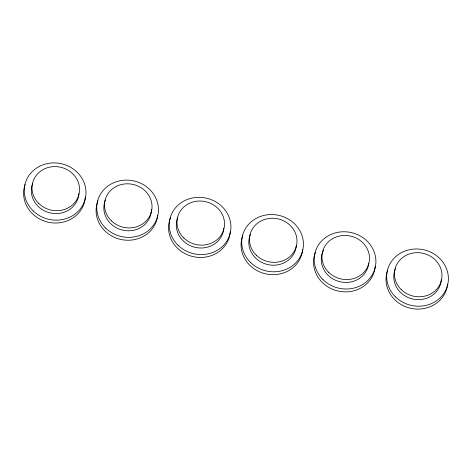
<?xml version="1.0" encoding="UTF-8"?>
<svg xmlns="http://www.w3.org/2000/svg" width="472" height="472" viewBox="0 0 472 472"><rect width="100%" height="100%" fill="white"/><g stroke="black" fill="none" stroke-linecap="round" stroke-linejoin="round"><path stroke-width="0.71" d="M441.273 279.837A23.871 21.96 12.9 0 1 412.363 298.941A23.871 21.96 12.9 0 1 395.394 268.81M447.615 284.103A30.981 28.497 12.9 0 1 410.404 308.228A30.981 28.497 12.9 0 1 387.701 270.161M368.738 263.181A23.871 21.96 12.9 0 1 338.689 281.412A23.871 21.96 12.9 0 1 323.65 250.054M375.199 266.167A30.981 28.497 12.9 0 1 337.993 291.029A30.981 28.497 12.9 0 1 315.432 252.396M296.304 245.405A23.871 21.96 12.9 0 1 267.4 264.509A23.871 21.96 12.9 0 1 250.431 234.377M302.652 249.67A30.981 28.497 12.9 0 1 265.441 273.801A30.981 28.497 12.9 0 1 242.738 235.734M223.822 228.194A23.871 21.96 12.9 0 1 195.213 247.369A23.871 21.96 12.9 0 1 177.732 217.692M230.23 231.734A30.981 28.497 12.9 0 1 192.718 256.526A30.981 28.497 12.9 0 1 170.693 217.421M151.388 209.509A23.871 21.96 12.9 0 1 123.21 230.259A23.871 21.96 12.9 0 1 105.462 199.951M157.683 215.244A30.981 28.497 12.9 0 1 120.159 239.298A30.981 28.497 12.9 0 1 97.981 200.753M78.865 193.632A23.871 21.96 12.9 0 1 50.38 212.966A23.871 21.96 12.9 0 1 32.715 183.378M85.273 197.137A30.981 28.497 12.9 0 1 48.699 222.312A30.981 28.497 12.9 0 1 25.134 184.505M401.241 289.607A23.871 21.96 12.9 0 0 441.119 281.377A23.871 21.96 12.9 0 0 412.233 253.181A23.871 21.96 12.9 0 0 401.241 289.607M395.536 296.917A30.981 28.497 12.9 0 0 447.285 286.233A30.981 28.497 12.9 0 0 409.796 249.641A30.981 28.497 12.9 0 0 395.536 296.917M328.76 272.397A23.871 21.96 12.9 0 0 368.638 264.161A23.871 21.96 12.9 0 0 339.746 235.965A23.871 21.96 12.9 0 0 328.76 272.397M323.054 279.707A30.981 28.497 12.9 0 0 374.803 269.016A30.981 28.497 12.9 0 0 337.309 232.43A30.981 28.497 12.9 0 0 323.054 279.707M256.278 255.181A23.871 21.96 12.9 0 0 296.15 246.945A23.871 21.96 12.9 0 0 267.264 218.754A23.871 21.96 12.9 0 0 256.278 255.181M250.567 262.491A30.981 28.497 12.9 0 0 302.322 251.806A30.981 28.497 12.9 0 0 264.827 215.214A30.981 28.497 12.9 0 0 250.567 262.491M183.797 237.965A23.871 21.96 12.9 0 0 223.669 229.734A23.871 21.96 12.9 0 0 194.783 201.538A23.871 21.96 12.9 0 0 183.797 237.965M178.086 245.275A30.981 28.497 12.9 0 0 229.834 234.59A30.981 28.497 12.9 0 0 192.346 197.998A30.981 28.497 12.9 0 0 178.086 245.275M111.309 220.754A23.871 21.96 12.9 0 0 151.188 212.518A23.871 21.96 12.9 0 0 122.295 184.322A23.871 21.96 12.9 0 0 111.309 220.754M105.604 228.059A30.981 28.497 12.9 0 0 157.353 217.374A30.981 28.497 12.9 0 0 119.858 180.782A30.981 28.497 12.9 0 0 105.604 228.059M38.899 203.609A23.871 21.96 12.9 0 0 78.73 195.213A23.871 21.96 12.9 0 0 49.713 167.129A23.871 21.96 12.9 0 0 38.899 203.609M33.211 210.937A30.981 28.497 12.9 0 0 84.907 200.04A30.981 28.497 12.9 0 0 47.247 163.595A30.981 28.497 12.9 0 0 33.211 210.937"/></g></svg>
